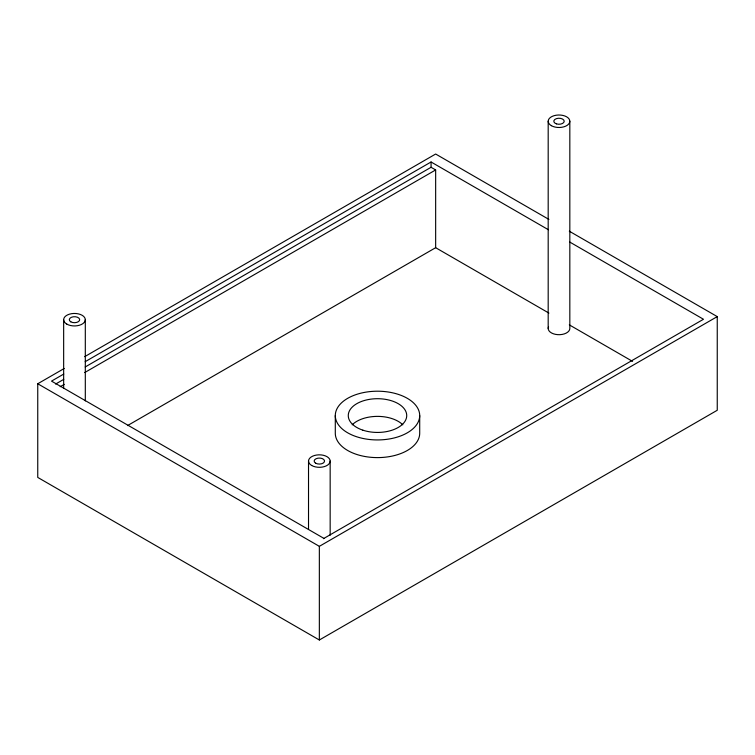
<?xml version="1.0" encoding="UTF-8"?>
<svg xmlns="http://www.w3.org/2000/svg" width="755" height="755" viewBox="0 0 755 755"><rect width="100%" height="100%" fill="white"/><g stroke="black" fill="none" stroke-linecap="round" stroke-linejoin="round"><path stroke-width="1.13" d="M569.308 231.2L717.25 316.609L717.25 410.267L319.346 639.995L37.75 477.424L37.75 383.757L64.279 368.449M84.683 356.662L435.654 154.029L548.904 219.412M63.769 374.046L51.519 381.115L323.933 538.39M85.192 361.673L431.067 161.985L548.394 229.728M55.606 384.059L63.769 379.34M85.192 366.977L431.067 167.289L435.654 169.941L435.654 247.697L127.538 425.584M60.192 386.702L64.279 384.352M84.683 372.574L435.654 169.941M323.423 538.683L703.481 319.261L569.817 242.091M37.75 383.757L319.346 546.337L717.25 316.609M435.654 247.697L548.904 313.08M569.308 324.858L632.567 361.381M569.827 121.253L569.827 328.453A10.825 6.248 0 0 1 557.596 334.644A10.825 6.248 0 0 1 548.555 326.83M548.187 121.253L548.187 328.453M431.067 161.985L431.067 167.289M419.704 415.571A42.204 24.368 0 0 1 356.398 436.673A42.204 24.368 0 0 1 356.398 394.469A42.204 24.368 0 0 1 419.704 415.571L419.704 433.238A42.204 24.368 0 0 1 377.5 457.606A42.204 24.368 0 0 1 335.295 433.238L335.295 415.571M330.161 461.069L330.161 535.22M319.346 546.337L319.346 639.995M308.521 461.069L308.521 529.331M85.306 319.705L85.306 400.905M63.656 319.705L63.656 387.966M352.198 424.81A29.218 16.865 0 0 1 402.802 424.81M362.891 430.18A29.218 16.865 0 0 0 406.718 415.571A29.218 16.865 0 0 0 362.891 400.962A29.218 16.865 0 0 0 362.891 430.18M311.692 465.486A10.825 6.248 0 0 0 329.793 462.692A10.825 6.248 0 0 0 316.543 455.038A10.825 6.248 0 0 0 311.692 465.486M315.675 463.192A5.191 3.001 0 0 0 324.357 461.852A5.191 3.001 0 0 0 317.997 458.172A5.191 3.001 0 0 0 315.675 463.192M66.827 324.121A10.825 6.248 0 0 0 84.928 321.319A10.825 6.248 0 0 0 71.678 313.665A10.825 6.248 0 0 0 66.827 324.121M70.81 321.819A5.191 3.001 0 0 0 79.501 320.479A5.191 3.001 0 0 0 73.131 316.807A5.191 3.001 0 0 0 70.81 321.819M551.358 125.67A10.825 6.248 0 0 0 569.459 122.867A10.825 6.248 0 0 0 556.208 115.213A10.825 6.248 0 0 0 551.358 125.67M556.407 123.848A5.191 3.001 0 0 0 564.202 121.253A5.191 3.001 0 0 0 556.407 118.648A5.191 3.001 0 0 0 556.407 123.848"/></g></svg>
